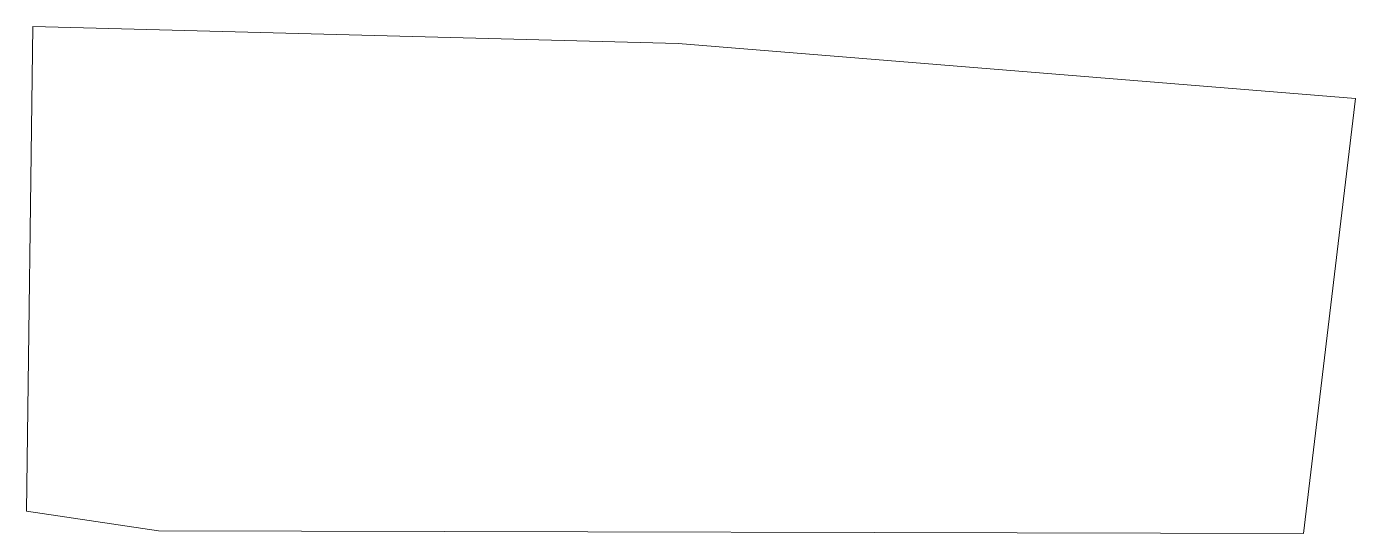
# Model space of a CAD drawing. Header units: millimetres. Extents: x 611685.7 to 611708.3, y 1319073.3 to 1319081.9.
import ezdxf

# ---------------------------------------------------------------- set-up
doc = ezdxf.new("R2010")
doc.units = ezdxf.units.MM
doc.layers.add('CVL_CUADCON_TIT', color=1, linetype='Continuous')

msp = doc.modelspace()

# ---------------------------------------------------------------- linework, layer by layer
at = {"layer": 'CVL_CUADCON_TIT', "color": 7, "lineweight": 0, "ltscale": 0.5, "flags": 128}
msp.add_lwpolyline([(611685.767, 1319081.938), (611696.764, 1319081.65), (611708.306, 1319080.71), (611707.424, 1319073.298), (611687.912, 1319073.34), (611685.663, 1319073.676)], close=True, dxfattribs=at)

doc.saveas('drawing.dxf')
